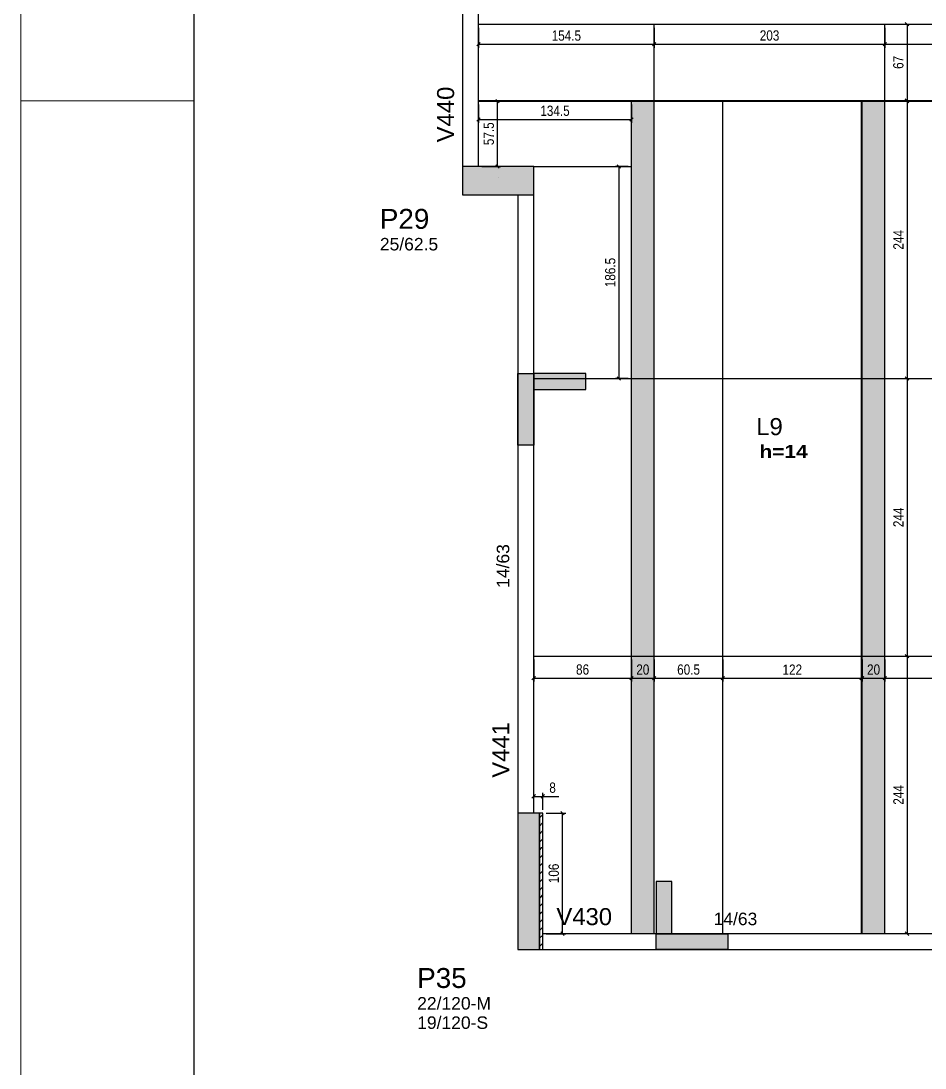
# Model space of a CAD drawing. Extents: x 3022 to 8661, y -614 to 3008.
# Drawn here: x 3023 to 3818, y 347 to 1267 of the extents above; entities that cross this region are included whole.
import ezdxf

# ---------------------------------------------------------------- set-up
doc = ezdxf.new("R2010")
doc.units = 0
doc.header["$PDMODE"] = 34
for name, color, linetype in [('COTA', 241, 'Continuous'), ('MTH-DIM-PILAR', 3, 'Continuous'), ('MTH-DIM-VIGA', 3, 'Continuous'), ('MTH-FACE-VIGA', 7, 'Continuous'), ('MTH-LINHA-SEÇÃO', 16, 'Continuous'), ('MTH-PILAR-SEGUE', 5, 'Continuous'), ('MTH-SOMBRA21', 150, 'Continuous'), ('MTH-SOMBRA25', 253, 'Continuous'), ('MTH-TIT1-PILAR', 5, 'Continuous'), ('MTH-TIT1-VIGA', 5, 'Continuous'), ('MTH-TXT-NEGRITO', 5, 'Continuous'), ('Painéis', 200, 'Continuous')]:
    doc.layers.add(name, color=color, linetype=linetype)
doc.layers.add('FOLHA', color=255, linetype='Continuous', lineweight=5)
doc.layers.add('Hachura', color=251, linetype='Continuous', lineweight=9)
doc.styles.add('COTA TECNICA-50', font='techl___.ttf', dxfattribs={"height": 9})
doc.styles.add('TQS_ARIAL', font='arial.ttf')
doc.styles.add('TQS_ARIAL_BLACK', font='ariblk.ttf')
doc.dimstyles.new('COTA PAINEL-50', dxfattribs={"dimtxt": 9, "dimasz": 3, "dimexe": 3, "dimexo": 3, "dimgap": 3, "dimtad": 1, "dimdec": 1, "dimzin": 12, "dimdsep": 46, "dimtxsty": 'COTA TECNICA-50', "dimblk1": 'OBLIQUE', "dimblk2": 'OBLIQUE', "dimsah": 1, "dimcen": 0.9, "dimclrd": 4, "dimclre": 4, "dimclrt": 240, "dimadec": 1, "dimazin": 3, "dimtfac": 1, "dimtdec": 1, "dimtmove": 0, "dimatfit": 3, "dimfxl": 1, "dimtolj": 1, "dimtzin": 12, "dimarcsym": 0})

# ---------------------------------------------------------------- blocks, each defined once
blk = doc.blocks.new('_Oblique')
at = {"color": 0, "linetype": 'ByBlock', "lineweight": -2}
blk.add_line((-0.5, -0.5), (0.5, 0.5), dxfattribs=at)
blk = doc.blocks.new('*D75')
at = {"layer": 'COTA', "color": 4, "lineweight": -2, "transparency": 16777216}
for p, q in [((3474.08, 705.75), (3474.08, 686.31)), ((3560.08, 705.75), (3560.08, 686.31)), ((3474.08, 689.31), (3560.08, 689.31))]:
    blk.add_line(p, q, dxfattribs=at)
at = {"layer": 'Defpoints', "color": 0, "transparency": 16777216}
for p in [(3474.08, 708.75), (3560.08, 708.75), (3560.08, 689.31)]:
    blk.add_point(p, dxfattribs=at)
at = {"layer": 'COTA', "color": 4, "lineweight": -2, "transparency": 16777216, "xscale": 3, "yscale": 3, "zscale": 3, "rotation": 180}
blk.add_blockref('_Oblique', (3474.08, 689.31), dxfattribs=at)
at = {"layer": 'COTA', "color": 4, "lineweight": -2, "transparency": 16777216, "xscale": 3, "yscale": 3, "zscale": 3}
blk.add_blockref('_Oblique', (3560.08, 689.31), dxfattribs=at)
at = {"layer": 'COTA', "color": 240, "transparency": 16777216, "insert": (3517.08, 696.93), "char_height": 9, "attachment_point": 5, "style": 'COTA TECNICA-50'}
blk.add_mtext('\\A1;86', dxfattribs=at)
blk = doc.blocks.new('*D76')
at = {"layer": 'COTA', "color": 4, "lineweight": -2, "transparency": 16777216}
for p, q in [((3560.08, 705.75), (3560.08, 686.31)), ((3580.08, 705.75), (3580.08, 686.31)), ((3560.08, 689.31), (3580.08, 689.31))]:
    blk.add_line(p, q, dxfattribs=at)
at = {"layer": 'Defpoints', "color": 0, "transparency": 16777216}
for p in [(3560.08, 708.75), (3580.08, 708.75), (3580.08, 689.31)]:
    blk.add_point(p, dxfattribs=at)
at = {"layer": 'COTA', "color": 4, "lineweight": -2, "transparency": 16777216, "xscale": 3, "yscale": 3, "zscale": 3, "rotation": 180}
blk.add_blockref('_Oblique', (3560.08, 689.31), dxfattribs=at)
at = {"layer": 'COTA', "color": 4, "lineweight": -2, "transparency": 16777216, "xscale": 3, "yscale": 3, "zscale": 3}
blk.add_blockref('_Oblique', (3580.08, 689.31), dxfattribs=at)
at = {"layer": 'COTA', "color": 240, "transparency": 16777216, "insert": (3570.08, 696.91), "char_height": 9, "attachment_point": 5, "style": 'COTA TECNICA-50'}
blk.add_mtext('\\A1;20', dxfattribs=at)
blk = doc.blocks.new('*D65')
at = {"layer": 'COTA', "color": 4, "lineweight": -2, "transparency": 16777216}
for p, q in [((3580.08, 705.75), (3580.08, 686.31)), ((3640.58, 705.75), (3640.58, 686.31)), ((3580.08, 689.31), (3640.58, 689.31))]:
    blk.add_line(p, q, dxfattribs=at)
at = {"layer": 'Defpoints', "color": 0, "transparency": 16777216}
for p in [(3580.08, 708.75), (3640.58, 708.75), (3640.58, 689.31)]:
    blk.add_point(p, dxfattribs=at)
at = {"layer": 'COTA', "color": 4, "lineweight": -2, "transparency": 16777216, "xscale": 3, "yscale": 3, "zscale": 3, "rotation": 180}
blk.add_blockref('_Oblique', (3580.08, 689.31), dxfattribs=at)
at = {"layer": 'COTA', "color": 4, "lineweight": -2, "transparency": 16777216, "xscale": 3, "yscale": 3, "zscale": 3}
blk.add_blockref('_Oblique', (3640.58, 689.31), dxfattribs=at)
at = {"layer": 'COTA', "color": 240, "transparency": 16777216, "insert": (3610.33, 696.91), "char_height": 9, "attachment_point": 5, "style": 'COTA TECNICA-50'}
blk.add_mtext('\\A1;60.5', dxfattribs=at)
blk = doc.blocks.new('*D66')
at = {"layer": 'COTA', "color": 4, "lineweight": -2, "transparency": 16777216}
for p, q in [((3640.58, 705.75), (3640.58, 686.31)), ((3762.58, 705.75), (3762.58, 686.31)), ((3640.58, 689.31), (3762.58, 689.31))]:
    blk.add_line(p, q, dxfattribs=at)
at = {"layer": 'Defpoints', "color": 0, "transparency": 16777216}
for p in [(3640.58, 708.75), (3762.58, 708.75), (3762.58, 689.31)]:
    blk.add_point(p, dxfattribs=at)
at = {"layer": 'COTA', "color": 4, "lineweight": -2, "transparency": 16777216, "xscale": 3, "yscale": 3, "zscale": 3, "rotation": 180}
blk.add_blockref('_Oblique', (3640.58, 689.31), dxfattribs=at)
at = {"layer": 'COTA', "color": 4, "lineweight": -2, "transparency": 16777216, "xscale": 3, "yscale": 3, "zscale": 3}
blk.add_blockref('_Oblique', (3762.58, 689.31), dxfattribs=at)
at = {"layer": 'COTA', "color": 240, "transparency": 16777216, "insert": (3701.58, 696.87), "char_height": 9, "attachment_point": 5, "style": 'COTA TECNICA-50'}
blk.add_mtext('\\A1;122', dxfattribs=at)
blk = doc.blocks.new('*D67')
at = {"layer": 'COTA', "color": 4, "lineweight": -2, "transparency": 16777216}
for p, q in [((3763.08, 705.75), (3763.08, 686.31)), ((3783.08, 705.75), (3783.08, 686.31)), ((3763.08, 689.31), (3783.08, 689.31))]:
    blk.add_line(p, q, dxfattribs=at)
at = {"layer": 'Defpoints', "color": 0, "transparency": 16777216}
for p in [(3763.08, 708.75), (3783.08, 708.75), (3783.08, 689.31)]:
    blk.add_point(p, dxfattribs=at)
at = {"layer": 'COTA', "color": 4, "lineweight": -2, "transparency": 16777216, "xscale": 3, "yscale": 3, "zscale": 3, "rotation": 180}
blk.add_blockref('_Oblique', (3763.08, 689.31), dxfattribs=at)
at = {"layer": 'COTA', "color": 4, "lineweight": -2, "transparency": 16777216, "xscale": 3, "yscale": 3, "zscale": 3}
blk.add_blockref('_Oblique', (3783.08, 689.31), dxfattribs=at)
at = {"layer": 'COTA', "color": 240, "transparency": 16777216, "insert": (3773.08, 696.91), "char_height": 9, "attachment_point": 5, "style": 'COTA TECNICA-50'}
blk.add_mtext('\\A1;20', dxfattribs=at)
blk = doc.blocks.new('*D68')
at = {"layer": 'COTA', "color": 4, "lineweight": -2, "transparency": 16777216}
for p, q in [((3783.08, 705.75), (3783.08, 686.31)), ((3905.08, 705.75), (3905.08, 686.31)), ((3783.08, 689.31), (3905.08, 689.31))]:
    blk.add_line(p, q, dxfattribs=at)
at = {"layer": 'Defpoints', "color": 0, "transparency": 16777216}
for p in [(3783.08, 708.75), (3905.08, 708.75), (3905.08, 689.31)]:
    blk.add_point(p, dxfattribs=at)
at = {"layer": 'COTA', "color": 4, "lineweight": -2, "transparency": 16777216, "xscale": 3, "yscale": 3, "zscale": 3, "rotation": 180}
blk.add_blockref('_Oblique', (3783.08, 689.31), dxfattribs=at)
at = {"layer": 'COTA', "color": 4, "lineweight": -2, "transparency": 16777216, "xscale": 3, "yscale": 3, "zscale": 3}
blk.add_blockref('_Oblique', (3905.08, 689.31), dxfattribs=at)
at = {"layer": 'COTA', "color": 240, "transparency": 16777216, "insert": (3844.08, 696.87), "char_height": 9, "attachment_point": 5, "style": 'COTA TECNICA-50'}
blk.add_mtext('\\A1;122', dxfattribs=at)
blk = doc.blocks.new('*D70')
at = {"layer": 'COTA', "color": 4, "lineweight": -2, "transparency": 16777216}
for p, q in [((3557.08, 1139.25), (3546.08, 1139.25)), ((3549.08, 1139.25), (3549.08, 952.75)), ((3557.08, 952.75), (3546.08, 952.75))]:
    blk.add_line(p, q, dxfattribs=at)
at = {"layer": 'Defpoints', "color": 0, "transparency": 16777216}
for p in [(3560.08, 1139.25), (3549.08, 952.75), (3560.08, 952.75)]:
    blk.add_point(p, dxfattribs=at)
at = {"layer": 'COTA', "color": 4, "lineweight": -2, "transparency": 16777216, "xscale": 3, "yscale": 3, "zscale": 3}
for p, rotation in [((3549.08, 1139.25), 90), ((3549.08, 952.75), 270)]:
    blk.add_blockref('_Oblique', p, dxfattribs=dict(at, rotation=rotation))
at = {"layer": 'COTA', "color": 240, "transparency": 16777216, "insert": (3541.47, 1046), "char_height": 9, "attachment_point": 5, "rotation": 90, "style": 'COTA TECNICA-50'}
blk.add_mtext('\\A1;186.5', dxfattribs=at)
blk = doc.blocks.new('*D71')
at = {"layer": 'COTA', "color": 4, "lineweight": -2, "transparency": 16777216}
for p, q in [((3425.58, 1193.75), (3425.58, 1177.47)), ((3560.08, 1193.75), (3560.08, 1177.47)), ((3425.58, 1180.47), (3560.08, 1180.47))]:
    blk.add_line(p, q, dxfattribs=at)
at = {"layer": 'Defpoints', "color": 0, "transparency": 16777216}
for p in [(3425.58, 1196.75), (3560.08, 1196.75), (3560.08, 1180.47)]:
    blk.add_point(p, dxfattribs=at)
at = {"layer": 'COTA', "color": 4, "lineweight": -2, "transparency": 16777216, "xscale": 3, "yscale": 3, "zscale": 3, "rotation": 180}
blk.add_blockref('_Oblique', (3425.58, 1180.47), dxfattribs=at)
at = {"layer": 'COTA', "color": 4, "lineweight": -2, "transparency": 16777216, "xscale": 3, "yscale": 3, "zscale": 3}
blk.add_blockref('_Oblique', (3560.08, 1180.47), dxfattribs=at)
at = {"layer": 'COTA', "color": 240, "transparency": 16777216, "insert": (3492.83, 1188.17), "char_height": 9, "attachment_point": 5, "style": 'COTA TECNICA-50'}
blk.add_mtext('\\A1;134.5', dxfattribs=at)
blk = doc.blocks.new('*D72')
at = {"layer": 'COTA', "color": 4, "lineweight": -2, "transparency": 16777216}
for p, q in [((3425.58, 1261.25), (3425.58, 1243.66)), ((3580.08, 1261.25), (3580.08, 1243.66)), ((3425.58, 1246.66), (3580.08, 1246.66))]:
    blk.add_line(p, q, dxfattribs=at)
at = {"layer": 'Defpoints', "color": 0, "transparency": 16777216}
for p in [(3425.58, 1264.25), (3580.08, 1264.25), (3580.08, 1246.66)]:
    blk.add_point(p, dxfattribs=at)
at = {"layer": 'COTA', "color": 4, "lineweight": -2, "transparency": 16777216, "xscale": 3, "yscale": 3, "zscale": 3, "rotation": 180}
blk.add_blockref('_Oblique', (3425.58, 1246.66), dxfattribs=at)
at = {"layer": 'COTA', "color": 4, "lineweight": -2, "transparency": 16777216, "xscale": 3, "yscale": 3, "zscale": 3}
blk.add_blockref('_Oblique', (3580.08, 1246.66), dxfattribs=at)
at = {"layer": 'COTA', "color": 240, "transparency": 16777216, "insert": (3502.83, 1254.26), "char_height": 9, "attachment_point": 5, "style": 'COTA TECNICA-50'}
blk.add_mtext('\\A1;154.5', dxfattribs=at)
blk = doc.blocks.new('*D73')
at = {"layer": 'COTA', "color": 4, "lineweight": -2, "transparency": 16777216}
for p, q in [((3580.08, 1261.25), (3580.08, 1243.66)), ((3783.08, 1261.25), (3783.08, 1243.66)), ((3580.08, 1246.66), (3783.08, 1246.66))]:
    blk.add_line(p, q, dxfattribs=at)
at = {"layer": 'Defpoints', "color": 0, "transparency": 16777216}
for p in [(3580.08, 1264.25), (3783.08, 1264.25), (3783.08, 1246.66)]:
    blk.add_point(p, dxfattribs=at)
at = {"layer": 'COTA', "color": 4, "lineweight": -2, "transparency": 16777216, "xscale": 3, "yscale": 3, "zscale": 3, "rotation": 180}
blk.add_blockref('_Oblique', (3580.08, 1246.66), dxfattribs=at)
at = {"layer": 'COTA', "color": 4, "lineweight": -2, "transparency": 16777216, "xscale": 3, "yscale": 3, "zscale": 3}
blk.add_blockref('_Oblique', (3783.08, 1246.66), dxfattribs=at)
at = {"layer": 'COTA', "color": 240, "transparency": 16777216, "insert": (3681.58, 1254.36), "char_height": 9, "attachment_point": 5, "style": 'COTA TECNICA-50'}
blk.add_mtext('\\A1;203', dxfattribs=at)
blk = doc.blocks.new('*D74')
at = {"layer": 'COTA', "color": 4, "lineweight": -2, "transparency": 16777216}
for p, q in [((3783.08, 1261.25), (3783.08, 1243.66)), ((3964.08, 1261.25), (3964.08, 1243.66)), ((3783.08, 1246.66), (3964.08, 1246.66))]:
    blk.add_line(p, q, dxfattribs=at)
at = {"layer": 'Defpoints', "color": 0, "transparency": 16777216}
for p in [(3783.08, 1264.25), (3964.08, 1264.25), (3964.08, 1246.66)]:
    blk.add_point(p, dxfattribs=at)
at = {"layer": 'COTA', "color": 4, "lineweight": -2, "transparency": 16777216, "xscale": 3, "yscale": 3, "zscale": 3, "rotation": 180}
blk.add_blockref('_Oblique', (3783.08, 1246.66), dxfattribs=at)
at = {"layer": 'COTA', "color": 4, "lineweight": -2, "transparency": 16777216, "xscale": 3, "yscale": 3, "zscale": 3}
blk.add_blockref('_Oblique', (3964.08, 1246.66), dxfattribs=at)
at = {"layer": 'COTA', "color": 240, "transparency": 16777216, "insert": (3873.58, 1254.25), "char_height": 9, "attachment_point": 5, "style": 'COTA TECNICA-50'}
blk.add_mtext('\\A1;181', dxfattribs=at)
blk = doc.blocks.new('*D60')
at = {"layer": 'COTA', "color": 4, "lineweight": -2, "transparency": 16777216}
for p, q in [((3786.08, 1264.25), (3805.5, 1264.25)), ((3802.5, 1264.25), (3802.5, 1197.25)), ((3786.08, 1197.25), (3805.5, 1197.25))]:
    blk.add_line(p, q, dxfattribs=at)
at = {"layer": 'Defpoints', "color": 0, "transparency": 16777216}
for p in [(3783.08, 1264.25), (3783.08, 1197.25), (3802.5, 1197.25)]:
    blk.add_point(p, dxfattribs=at)
at = {"layer": 'COTA', "color": 4, "lineweight": -2, "transparency": 16777216, "xscale": 3, "yscale": 3, "zscale": 3}
for p, rotation in [((3802.5, 1264.25), 90), ((3802.5, 1197.25), 270)]:
    blk.add_blockref('_Oblique', p, dxfattribs=dict(at, rotation=rotation))
at = {"layer": 'COTA', "color": 240, "transparency": 16777216, "insert": (3794.91, 1230.75), "char_height": 9, "attachment_point": 5, "rotation": 90, "style": 'COTA TECNICA-50'}
blk.add_mtext('\\A1;67', dxfattribs=at)
blk = doc.blocks.new('*D61')
at = {"layer": 'COTA', "color": 4, "lineweight": -2, "transparency": 16777216}
for p, q in [((3785.08, 1196.75), (3805.5, 1196.75)), ((3802.5, 1196.75), (3802.5, 952.75))]:
    blk.add_line(p, q, dxfattribs=at)
at = {"layer": 'Defpoints', "color": 0, "transparency": 16777216}
for p in [(3782.08, 1196.75), (3802.5, 952.75), (3802.5, 952.75)]:
    blk.add_point(p, dxfattribs=at)
at = {"layer": 'COTA', "color": 4, "lineweight": -2, "transparency": 16777216, "xscale": 3, "yscale": 3, "zscale": 3}
for p, rotation in [((3802.5, 1196.75), 90), ((3802.5, 952.75), 270)]:
    blk.add_blockref('_Oblique', p, dxfattribs=dict(at, rotation=rotation))
at = {"layer": 'COTA', "color": 240, "transparency": 16777216, "insert": (3794.93, 1074.75), "char_height": 9, "attachment_point": 5, "rotation": 90, "style": 'COTA TECNICA-50'}
blk.add_mtext('\\A1;244', dxfattribs=at)
blk = doc.blocks.new('*D62')
at = {"layer": 'COTA', "color": 4, "lineweight": -2, "transparency": 16777216}
blk.add_line((3802.5, 952.75), (3802.5, 708.75), dxfattribs=at)
at = {"layer": 'Defpoints', "color": 0, "transparency": 16777216}
for p in [(3802.5, 952.75), (3802.5, 708.75), (3802.5, 708.75)]:
    blk.add_point(p, dxfattribs=at)
at = {"layer": 'COTA', "color": 4, "lineweight": -2, "transparency": 16777216, "xscale": 3, "yscale": 3, "zscale": 3}
for p, rotation in [((3802.5, 952.75), 90), ((3802.5, 708.75), 270)]:
    blk.add_blockref('_Oblique', p, dxfattribs=dict(at, rotation=rotation))
at = {"layer": 'COTA', "color": 240, "transparency": 16777216, "insert": (3794.93, 830.75), "char_height": 9, "attachment_point": 5, "rotation": 90, "style": 'COTA TECNICA-50'}
blk.add_mtext('\\A1;244', dxfattribs=at)
blk = doc.blocks.new('*D63')
at = {"layer": 'COTA', "color": 4, "lineweight": -2, "transparency": 16777216}
blk.add_line((3802.5, 708.75), (3802.5, 464.75), dxfattribs=at)
at = {"layer": 'Defpoints', "color": 0, "transparency": 16777216}
for p in [(3802.5, 708.75), (3802.5, 464.75), (3802.5, 464.75)]:
    blk.add_point(p, dxfattribs=at)
at = {"layer": 'COTA', "color": 4, "lineweight": -2, "transparency": 16777216, "xscale": 3, "yscale": 3, "zscale": 3}
for p, rotation in [((3802.5, 708.75), 90), ((3802.5, 464.75), 270)]:
    blk.add_blockref('_Oblique', p, dxfattribs=dict(at, rotation=rotation))
at = {"layer": 'COTA', "color": 240, "transparency": 16777216, "insert": (3794.93, 586.75), "char_height": 9, "attachment_point": 5, "rotation": 90, "style": 'COTA TECNICA-50'}
blk.add_mtext('\\A1;244', dxfattribs=at)
blk = doc.blocks.new('*D58')
at = {"layer": 'COTA', "color": 4, "lineweight": -2, "transparency": 16777216}
for p, q in [((3485.08, 570.75), (3502.36, 570.75)), ((3499.36, 464.75), (3499.36, 570.75)), ((3485.08, 464.75), (3502.36, 464.75))]:
    blk.add_line(p, q, dxfattribs=at)
at = {"layer": 'Defpoints', "color": 0, "transparency": 16777216}
for p in [(3482.08, 570.75), (3499.36, 570.75), (3482.08, 464.75)]:
    blk.add_point(p, dxfattribs=at)
at = {"layer": 'COTA', "color": 4, "lineweight": -2, "transparency": 16777216, "xscale": 3, "yscale": 3, "zscale": 3}
for p, rotation in [((3499.36, 570.75), 90), ((3499.36, 464.75), 270)]:
    blk.add_blockref('_Oblique', p, dxfattribs=dict(at, rotation=rotation))
at = {"layer": 'COTA', "color": 240, "transparency": 16777216, "insert": (3491.77, 517.75), "char_height": 9, "attachment_point": 5, "rotation": 90, "style": 'COTA TECNICA-50'}
blk.add_mtext('\\A1;106', dxfattribs=at)
blk = doc.blocks.new('*D59')
at = {"layer": 'COTA', "color": 4, "lineweight": -2, "transparency": 16777216}
for p, q in [((3474.08, 573.75), (3474.08, 588.48)), ((3474.08, 585.48), (3482.08, 585.48)), ((3482.08, 573.75), (3482.08, 588.48)), ((3482.08, 585.48), (3496.31, 585.48))]:
    blk.add_line(p, q, dxfattribs=at)
at = {"layer": 'Defpoints', "color": 0, "transparency": 16777216}
for p in [(3482.08, 585.48), (3474.08, 570.75), (3482.08, 570.75)]:
    blk.add_point(p, dxfattribs=at)
at = {"layer": 'COTA', "color": 4, "lineweight": -2, "transparency": 16777216, "xscale": 3, "yscale": 3, "zscale": 3, "rotation": 180}
blk.add_blockref('_Oblique', (3474.08, 585.48), dxfattribs=at)
at = {"layer": 'COTA', "color": 4, "lineweight": -2, "transparency": 16777216, "xscale": 3, "yscale": 3, "zscale": 3}
blk.add_blockref('_Oblique', (3482.08, 585.48), dxfattribs=at)
at = {"layer": 'COTA', "color": 240, "transparency": 16777216, "insert": (3490.69, 593.07), "char_height": 9, "attachment_point": 5, "style": 'COTA TECNICA-50'}
blk.add_mtext('\\A1;8', dxfattribs=at)
blk = doc.blocks.new('*D77')
at = {"layer": 'COTA', "color": 4, "lineweight": -2, "transparency": 16777216}
for p, q in [((3428.58, 1196.75), (3445.19, 1196.75)), ((3442.19, 1139.25), (3442.19, 1196.75)), ((3428.58, 1139.25), (3445.19, 1139.25))]:
    blk.add_line(p, q, dxfattribs=at)
at = {"layer": 'Defpoints', "color": 0, "transparency": 16777216}
for p in [(3425.58, 1196.75), (3442.19, 1196.75), (3425.58, 1139.25)]:
    blk.add_point(p, dxfattribs=at)
at = {"layer": 'COTA', "color": 4, "lineweight": -2, "transparency": 16777216, "xscale": 3, "yscale": 3, "zscale": 3}
for p, rotation in [((3442.19, 1196.75), 90), ((3442.19, 1139.25), 270)]:
    blk.add_blockref('_Oblique', p, dxfattribs=dict(at, rotation=rotation))
at = {"layer": 'COTA', "color": 240, "transparency": 16777216, "insert": (3434.59, 1168), "char_height": 9, "attachment_point": 5, "rotation": 90, "style": 'COTA TECNICA-50'}
blk.add_mtext('\\A1;57.5', dxfattribs=at)

msp = doc.modelspace()

# ---------------------------------------------------------------- hatches: boundary and pattern name
at = {"layer": 'Hachura'}
h = msp.add_hatch(color=256, dxfattribs=at)
h.dxf.hatch_style = 1
h.paths.add_polyline_path([(3580.08, 464.75), (3560.08, 464.75), (3560.08, 708.75), (3580.08, 708.75)])
h.paths.add_polyline_path([(3580.08, 708.75), (3560.08, 708.75), (3560.08, 952.75), (3580.08, 952.75)])
h.paths.add_polyline_path([(3580.08, 952.75), (3560.08, 952.75), (3560.08, 1196.75), (3580.08, 1196.75)])
h.paths.add_polyline_path([(3783.08, 952.75), (3763.08, 952.75), (3763.08, 1196.75), (3783.08, 1196.75)])
h.paths.add_polyline_path([(3783.08, 708.75), (3763.08, 708.75), (3763.08, 952.75), (3783.08, 952.75)])
h.paths.add_polyline_path([(3783.08, 464.75), (3763.08, 464.75), (3763.08, 708.75), (3783.08, 708.75)])

# ---------------------------------------------------------------- linework, layer by layer
at = {"color": 30}
msp.add_line((3175.4, -552.63), (3175.4, 2946.69), dxfattribs=at)
at = {"layer": 'FOLHA', "lineweight": 5}
msp.add_line((3022.99, -613.6), (3022.99, 3007.66), dxfattribs=at)
at = {"layer": 'FOLHA'}
msp.add_line((3175.4, 1197.03), (3022.99, 1197.03), dxfattribs=at)
at = {"layer": 'MTH-FACE-VIGA', "linetype": 'Continuous'}
for p, q in [((3411.58, 1408.25), (3411.58, 1139.25)), ((3425.58, 1139.25), (3425.58, 1408.25)), ((3425.58, 1264.25), (3964.08, 1264.25)), ((3460.08, 1114.25), (3460.08, 570.75)), ((3474.08, 570.75), (3474.08, 1114.25)), ((3479.08, 566.48), (3482.04, 569.44)), ((3479.08, 559.4), (3481.86, 562.19)), ((3481.86, 562.19), (3482.08, 562.4)), ((3482.04, 569.44), (3482.08, 569.48)), ((3479.08, 552.33), (3481.68, 554.94)), ((3481.68, 554.94), (3482.08, 555.33)), ((3479.08, 545.26), (3481.5, 547.69)), ((3481.5, 547.69), (3482.08, 548.26)), ((3479.08, 538.19), (3481.32, 540.43)), ((3481.14, 533.18), (3482.08, 534.12)), ((3481.32, 540.43), (3482.08, 541.19)), ((3479.08, 531.12), (3481.14, 533.18)), ((3479.08, 524.05), (3480.96, 525.93)), ((3480.96, 525.93), (3482.08, 527.05)), ((3479.08, 516.98), (3480.77, 518.68)), ((3480.77, 518.68), (3482.08, 519.98)), ((3479.08, 509.91), (3480.59, 511.42)), ((3480.59, 511.42), (3482.08, 512.91)), ((3479.08, 502.84), (3480.41, 504.17)), ((3480.23, 496.92), (3482.08, 498.76)), ((3480.41, 504.17), (3482.08, 505.84)), ((3479.08, 495.76), (3480.23, 496.92)), ((3479.08, 488.69), (3480.05, 489.67)), ((3480.05, 489.67), (3482.08, 491.69)), ((3479.08, 481.62), (3479.87, 482.41)), ((3479.87, 482.41), (3482.08, 484.62)), ((3479.08, 474.55), (3479.69, 475.16)), ((3479.5, 467.91), (3482.08, 470.48)), ((3479.69, 475.16), (3482.08, 477.55)), ((3479.08, 467.48), (3479.5, 467.91)), ((3479.08, 460.41), (3479.32, 460.66)), ((3479.32, 460.66), (3482.08, 463.41)), ((3965.58, 464.75), (3482.08, 464.75)), ((3479.08, 453.34), (3479.14, 453.4)), ((3479.14, 453.4), (3482.08, 456.34)), ((3482.08, 450.75), (3965.58, 450.75))]:
    msp.add_line(p, q, dxfattribs=at)
msp.add_lwpolyline([(3482.08, 570.75), (3479.08, 570.75), (3479.08, 450.75), (3482.08, 450.75), (3482.08, 570.75)], dxfattribs=at)
at = {"layer": 'MTH-LINHA-SEÇÃO', "linetype": 'Continuous'}
for points in [[(3460.08, 894.29), (3460.08, 957.29), (3474.08, 957.29), (3474.08, 894.29), (3460.08, 894.29)], [(3520.08, 957.29), (3474.08, 957.29), (3474.08, 943.29), (3520.08, 943.29), (3520.08, 957.29)], [(3581.73, 510.75), (3581.73, 464.75), (3595.73, 464.75), (3595.73, 510.75), (3581.73, 510.75)], [(3644.73, 450.75), (3581.73, 450.75), (3581.73, 464.75), (3644.73, 464.75), (3644.73, 450.75)]]:
    msp.add_lwpolyline(points, dxfattribs=at)
at = {"layer": 'MTH-PILAR-SEGUE', "linetype": 'Continuous'}
msp.add_line((3442.83, 1129.75), (3442.83, 1129.75), dxfattribs=at)
for points in [[(3474.08, 1114.25), (3474.08, 1139.25), (3411.58, 1139.25), (3411.58, 1114.25), (3474.08, 1114.25)], [(3460.08, 450.75), (3479.08, 450.75), (3479.08, 570.75), (3460.08, 570.75), (3460.08, 450.75)]]:
    msp.add_lwpolyline(points, dxfattribs=at)
at = {"layer": 'MTH-SOMBRA21', "linetype": 'Continuous'}
for points in [[(3460.08, 894.29), (3460.08, 957.29), (3474.08, 957.29)], [(3460.08, 894.29), (3474.08, 957.29), (3474.08, 894.29)], [(3520.08, 957.29), (3474.08, 957.29), (3474.08, 943.29)], [(3520.08, 957.29), (3474.08, 943.29), (3520.08, 943.29)], [(3520.08, 957.29), (3520.08, 943.29), (3520.08, 957.29)], [(3460.08, 894.29), (3474.08, 894.29), (3460.08, 894.29)], [(3581.73, 510.75), (3581.73, 464.75), (3595.73, 464.75)], [(3581.73, 510.75), (3595.73, 464.75), (3595.73, 510.75)], [(3581.73, 510.75), (3595.73, 510.75), (3581.73, 510.75)], [(3644.73, 450.75), (3581.73, 450.75), (3581.73, 464.75)], [(3644.73, 450.75), (3581.73, 464.75), (3644.73, 464.75)], [(3644.73, 450.75), (3644.73, 464.75), (3644.73, 450.75)]]:
    msp.add_solid(points, dxfattribs=at)
at = {"layer": 'MTH-SOMBRA25', "linetype": 'Continuous'}
for points in [[(3474.08, 1114.25), (3474.08, 1139.25), (3411.58, 1139.25)], [(3474.08, 1114.25), (3411.58, 1139.25), (3411.58, 1114.25)], [(3474.08, 1114.25), (3411.58, 1114.25), (3474.08, 1114.25)], [(3460.08, 450.75), (3479.08, 450.75), (3479.08, 570.75)], [(3460.08, 450.75), (3479.08, 570.75), (3460.08, 570.75)], [(3460.08, 450.75), (3460.08, 570.75), (3460.08, 450.75)]]:
    msp.add_solid(points, dxfattribs=at)
at = {"layer": 'Painéis'}
for p, q in [((3580.08, 464.75), (3580.08, 1264.25)), ((3783.08, 464.75), (3783.08, 1264.25)), ((3425.58, 1197.25), (3964.08, 1197.25)), ((3425.58, 1196.75), (3964.08, 1196.75)), ((3560.08, 464.75), (3560.08, 1196.75)), ((3640.58, 464.75), (3640.58, 1196.75)), ((3762.58, 464.75), (3762.58, 1196.75)), ((3763.08, 464.75), (3763.08, 1196.75)), ((3474.08, 1139.25), (3560.08, 1139.25)), ((3474.08, 952.75), (3965.58, 952.75)), ((3474.08, 708.75), (3965.58, 708.75))]:
    msp.add_line(p, q, dxfattribs=at)

# ---------------------------------------------------------------- texts
at = {"layer": 'MTH-DIM-PILAR', "linetype": 'Continuous', "style": 'TQS_ARIAL'}
for s, p in [('25/62.5', (3338.77, 1065.43)), ('22/120-M', (3371.61, 398.03)), ('19/120-S', (3371.61, 381.03))]:
    msp.add_text(s, height=11, dxfattribs=at).set_placement(p)
at = {"layer": 'MTH-DIM-VIGA', "linetype": 'Continuous', "style": 'TQS_ARIAL'}
msp.add_text('14/63', height=11, rotation=90, dxfattribs=at).set_placement((3452.58, 768.75))
msp.add_text('14/63', height=11, dxfattribs=at).set_placement((3632.34, 472.25))
at = {"layer": 'MTH-TIT1-PILAR', "linetype": 'Continuous', "style": 'TQS_ARIAL'}
for s, p in [('P29', (3338.77, 1084.43)), ('P35', (3371.61, 417.03))]:
    msp.add_text(s, height=17.5, dxfattribs=at).set_placement(p)
at = {"layer": 'MTH-TIT1-VIGA', "linetype": 'Continuous', "style": 'TQS_ARIAL'}
for s, p in [('V440', (3404.08, 1160.47)), ('V441', (3452.58, 601.83))]:
    msp.add_text(s, height=15, rotation=90, dxfattribs=at).set_placement(p)
for s, p in [('L9', (3669.89, 903.06)), ('V430', (3494.08, 472.25))]:
    msp.add_text(s, height=15, dxfattribs=at).set_placement(p)
at = {"layer": 'MTH-TXT-NEGRITO', "color": 3, "linetype": 'Continuous', "style": 'TQS_ARIAL_BLACK'}
msp.add_text('h=14', height=11.5, dxfattribs=at).set_placement((3672.7, 882.9))

# ---------------------------------------------------------------- dimensions: what is measured, and where the dimension line sits
at = {"layer": 'COTA'}
for base, p1, p2, picture, middle in [((3580.08, 1246.66), (3425.58, 1264.25), (3580.08, 1264.25), '*D72', (3502.83, 1254.26)), ((3560.08, 1180.47), (3425.58, 1196.75), (3560.08, 1196.75), '*D71', (3492.83, 1188.17)), ((3560.08, 689.31), (3474.08, 708.75), (3560.08, 708.75), '*D75', (3517.08, 696.93)), ((3783.08, 689.31), (3763.08, 708.75), (3783.08, 708.75), '*D67', (3773.08, 696.91)), ((3482.08, 585.48), (3474.08, 570.75), (3482.08, 570.75), '*D59', (3490.69, 593.07))]:
    dim = msp.add_linear_dim(base=base, p1=p1, p2=p2, dimstyle='COTA PAINEL-50', dxfattribs=at)
    dim.commit()
    dim.dimension.update_dxf_attribs({"geometry": picture, "text_midpoint": middle})
for base, p1, p2, picture, middle in [((3783.08, 1246.66), (3580.08, 1264.25), (3783.08, 1264.25), '*D73', (3681.58, 1254.36)), ((3964.08, 1246.66), (3783.08, 1264.25), (3964.08, 1264.25), '*D74', (3873.58, 1254.25)), ((3580.08, 689.31), (3560.08, 708.75), (3580.08, 708.75), '*D76', (3570.08, 696.91)), ((3640.58, 689.31), (3580.08, 708.75), (3640.58, 708.75), '*D65', (3610.33, 696.91)), ((3762.58, 689.31), (3640.58, 708.75), (3762.58, 708.75), '*D66', (3701.58, 696.87)), ((3905.08, 689.31), (3783.08, 708.75), (3905.08, 708.75), '*D68', (3844.08, 696.87))]:
    dim = msp.add_linear_dim(base=base, p1=p1, p2=p2, dimstyle='COTA PAINEL-50', override={"dimtmove": 1}, dxfattribs=at)
    dim.commit()
    dim.dimension.update_dxf_attribs({"geometry": picture, "text_midpoint": middle})
for base, p1, p2, angle, picture, middle in [((3802.5, 1197.25), (3783.08, 1264.25), (3783.08, 1197.25), 270, '*D60', (3794.91, 1230.75)), ((3442.19, 1196.75), (3425.58, 1139.25), (3425.58, 1196.75), 90, '*D77', (3434.59, 1168)), ((3549.08, 952.75), (3560.08, 1139.25), (3560.08, 952.75), 270, '*D70', (3541.47, 1046)), ((3499.36, 570.75), (3482.08, 464.75), (3482.08, 570.75), 270, '*D58', (3491.77, 517.75))]:
    dim = msp.add_linear_dim(base=base, p1=p1, p2=p2, angle=angle, dimstyle='COTA PAINEL-50', dxfattribs=at)
    dim.commit()
    dim.dimension.update_dxf_attribs({"geometry": picture, "text_midpoint": middle})
for base, p1, p2, picture, middle in [((3802.5, 952.75), (3782.08, 1196.75), (3802.5, 952.75), '*D61', (3794.93, 1074.75)), ((3802.5, 708.75), (3802.5, 952.75), (3802.5, 708.75), '*D62', (3794.93, 830.75)), ((3802.5, 464.75), (3802.5, 708.75), (3802.5, 464.75), '*D63', (3794.93, 586.75))]:
    dim = msp.add_linear_dim(base=base, p1=p1, p2=p2, angle=270, dimstyle='COTA PAINEL-50', override={"dimtmove": 1}, dxfattribs=at)
    dim.commit()
    dim.dimension.update_dxf_attribs({"geometry": picture, "text_midpoint": middle})

doc.saveas('drawing.dxf')
